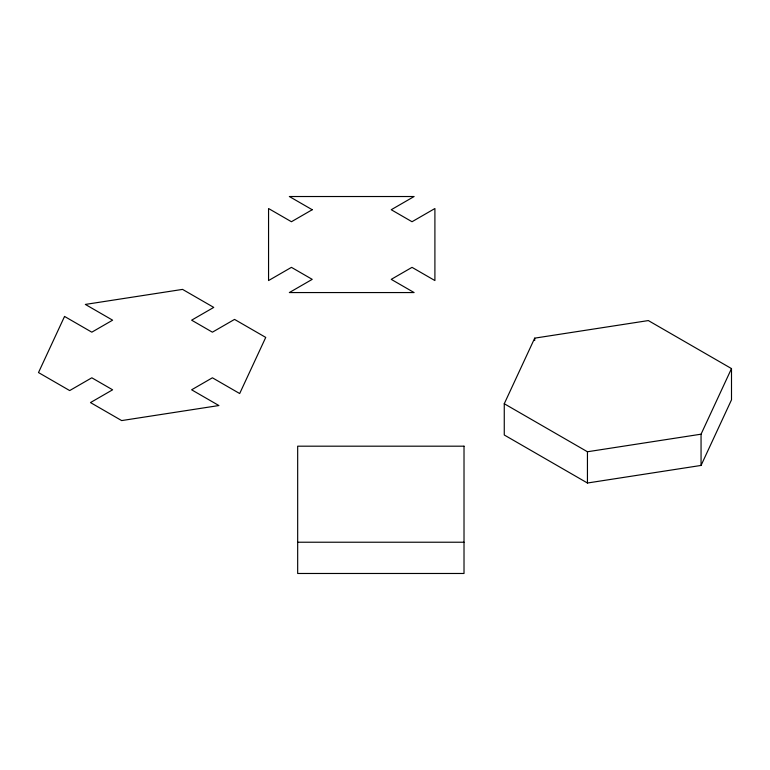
<?xml version="1.0" encoding="UTF-8"?>
<svg xmlns="http://www.w3.org/2000/svg" width="770" height="770" viewBox="0 0 770 770"><rect width="100%" height="100%" fill="white"/><g stroke="black" fill="none" stroke-linecap="round" stroke-linejoin="round"><path stroke-width="1.16" d="M504.263 403.74L534.707 338.146L648.33 320.57L731.5 368.589L731.5 399.832L701.056 465.436L587.443 483.011L504.263 434.992L504.263 403.74L587.443 451.759L701.056 434.184L731.5 368.589M297.672 542.224L464.012 542.224M701.056 434.184L701.056 465.436M587.443 451.759L587.443 483.011M534.707 338.146L534.707 340.542M64.545 316.441L38.5 372.565L69.685 390.573L91.813 377.8L112.612 389.803L90.485 402.575L121.67 420.584L218.892 405.54L191.624 389.803L212.414 377.8L239.682 393.537L265.737 337.414L234.542 319.406L212.414 332.178L191.624 320.176L213.752 307.403L182.557 289.395L85.345 304.429L112.612 320.176L91.813 332.178L64.545 316.441M312.225 209.729L291.435 221.731L268.557 208.526L268.557 280.559L291.435 267.354L312.225 279.356L289.347 292.561L414.106 292.561L391.237 279.356L412.027 267.354L434.906 280.559L434.906 208.526L412.027 221.731L391.237 209.729L414.106 196.523L289.347 196.523L312.225 209.729M464.012 446.186L297.672 446.186L297.672 573.477L464.012 573.477L464.012 446.186"/></g></svg>
